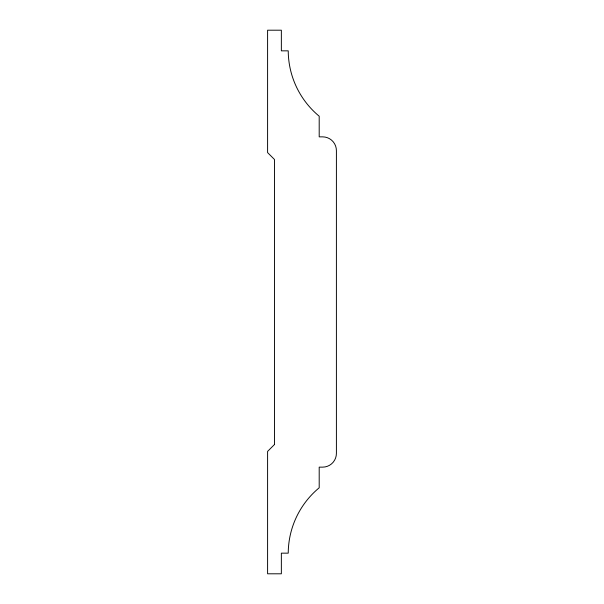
<?xml version="1.0" encoding="UTF-8"?>
<svg xmlns="http://www.w3.org/2000/svg" width="604" height="604" viewBox="0 0 604 604"><rect width="100%" height="100%" fill="white"/><g stroke="black" fill="none" stroke-linecap="round" stroke-linejoin="round"><path stroke-width="0.91" d="M274.473 444.521L267.595 451.399L267.595 573.8L281.358 573.8L281.358 553.158L288.236 553.158A85.406 85.406 0 0 1 319.199 487.79L319.199 467.141L322.642 467.141A13.764 13.764 0 0 0 336.405 453.385L336.405 150.615A13.764 13.764 0 0 0 322.642 136.859L319.199 136.859L319.199 116.21A85.406 85.406 0 0 1 288.236 50.842L281.358 50.842L281.358 30.2L267.595 30.2L267.595 152.601L274.473 159.479L274.473 444.521"/></g></svg>
